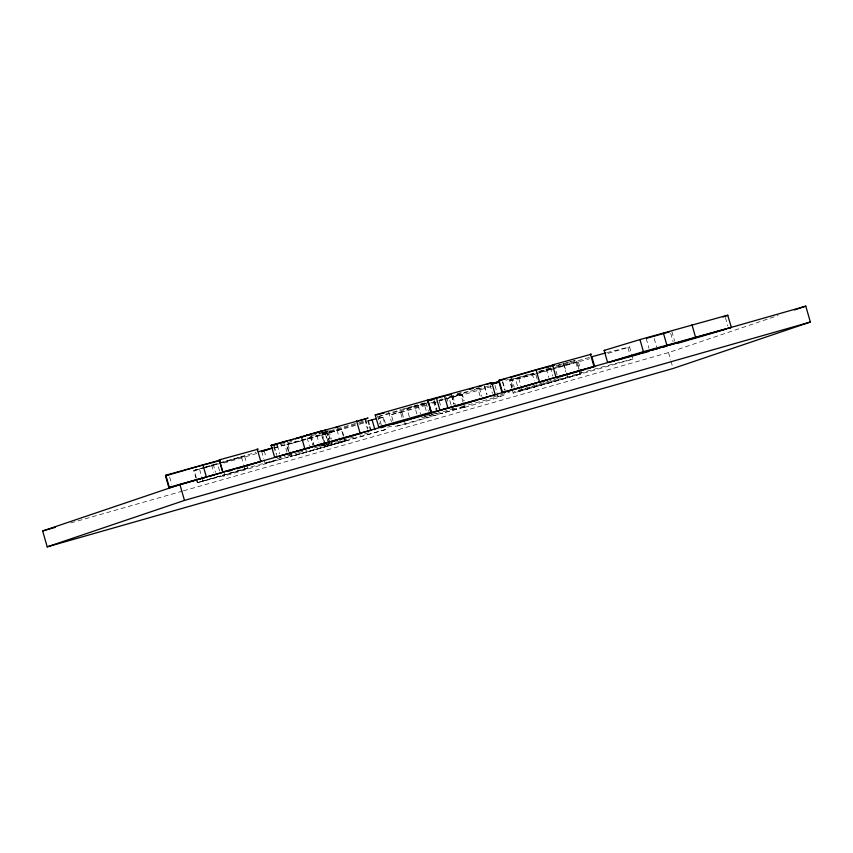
<?xml version="1.0" encoding="UTF-8"?>
<svg xmlns="http://www.w3.org/2000/svg" width="853" height="853" viewBox="0 0 853 853"><rect width="100%" height="100%" fill="white"/><g stroke="black" fill="none" stroke-linecap="round" stroke-linejoin="round"><path stroke-width="0.64" stroke-dasharray="4.26 3.2" d="M558.118 378.391L514.114 391.666M578.984 369.296L576.98 361.853L552.84 368.336M512.141 389.469L513.186 393.094L580.371 374.126L579.4 370.309M224.147 473.052L224.84 475.462L223.699 476.219L288.367 456.973L287.322 453.338M512.728 386.825L510.648 379.574L511.8 378.828L514.22 387.283M366.598 419.921L365.116 420.721L367.536 429.187M379.095 418.546L383.583 417.064L385.321 423.109M331.188 443.165L332.393 442.568L331.188 442.718M381.28 424.943L378.86 416.477L384.298 414.611M401.987 417.426L400.601 412.585L401.848 412.01L403.586 418.055M403.927 419.26L405.314 424.09L404.066 424.677L442.728 413.161L440.969 413.46L440.276 411.05M279.72 457.89L280.776 457.411L279.869 457.56M463.168 402.573L461.089 395.323L462.507 394.726L464.245 400.771M463.52 403.778L464.554 407.403L465.973 406.817L440.969 413.46M608.029 353.387L629.557 346.936L631.284 352.971M631.636 354.187L633.022 359.017L631.369 359.635L513.186 393.094M464.554 407.403L498.461 397.583L504.187 394.939L459.021 407.531M354.059 437.024L324.609 445.522L321.144 433.441L325.217 432.034L327.648 440.489M324.609 445.522L327.659 444.466M183.438 490.838L668.528 352.588L778.085 315.514M204.891 467.145L256.071 452.41M288.261 450.81L286.533 444.765L302.527 440.223M344.185 437.482L345.262 441.182L289.999 456.856L387.049 429.155L290.223 456.44L289.188 452.815M288.836 451.6L286.757 444.349L358.409 423.685M436.704 402.008L430.744 403.842M203.771 467.497L193.759 470.547L195.838 477.797M223.539 462.166L244.555 456.024L246.634 463.275M227.005 474.257L248.02 468.116L246.975 464.49M385.428 414.27L401.305 409.547M324.033 441.587L321.954 434.337L337.02 429.976L341.285 429.048L343.364 436.299M324.375 442.803L325.419 446.428L344.751 441.129L343.716 437.504M392.956 420.625L391.218 414.579L426.137 404.29M196.19 479.013L197.224 482.638L258.299 464.842M474.268 389.512L477.904 388.446L480.335 396.901M264.078 459.788L265.112 463.424L276.287 459.959L259.536 464.501M468.148 391.303L447.217 397.413M256.785 453.476L221.503 463.755M538.552 371.46L550.921 367.835M426.212 405.196L400.601 412.585M491.349 386.558L461.089 395.323M402.456 409.205L412.084 406.401M409.323 416.84L406.892 408.374L424.048 403.362L426.468 411.828M359.166 422.448L363.922 421.073M510.648 379.574L532.261 373.294M551.571 368.709L536.388 373.134M298.646 452.548L306.995 450.107M368.581 432.812L360.19 435.254M580.445 373.934L522.153 390.354L518.805 390.578L604.542 366.289L633.022 359.017M291.577 441.502L276.191 445.927M355.498 423.514L321.144 433.441M439.796 399.567L442.27 398.852M555.868 365.948L575.317 360.329L577.748 368.795M273.952 448.038L284.902 444.882L286.981 452.133M359.369 424.293L366.641 422.182M517.419 385.748L515.329 378.497L518.688 378.263L535.119 373.497M536.58 373.753L589.519 358.761M287.813 455.673L297.452 452.89M454.393 408.416L437.077 413.449A104.855 0.917 -16 0 1 419.559 418.386M355.594 425.38L301.973 440.649M277.321 458.69L285.478 456.344M193.759 470.547L201.265 468.393M206.266 466.964L217.515 463.744L219.616 470.92M589.327 357.482L556.113 366.939M205.605 467.295L244.555 456.024M343.876 436.352L341.754 429.027L303.743 439.881M197.224 482.638L220.98 475.825M248.02 468.116L197.693 482.617L196.659 478.991M505.925 380.235L508.377 379.542M451.002 404.589L448.923 397.338L490.965 385.417M550.995 368.389L538.371 371.972M196.307 477.787L194.228 470.525L204.336 467.647M359.646 423.333L367.11 421.222M194.228 470.525L202.033 468.628M203.259 468.276L219.178 463.744M493.471 396.858L509.39 392.327M451.344 405.804L452.389 409.429L455.705 408.48M197.693 482.617L224.84 475.462M70.81 522.932L182.158 491.2M515.329 378.497L537.123 372.324M430.722 402.989L437.461 401.081M511.8 388.254L509.721 381.003L537.603 373.134M538.872 372.772L576.905 362.045M341.797 429.102L286.757 444.349M341.285 429.048L321.954 434.337M428.984 415.475L434.987 413.801M344.751 441.129L325.419 446.428M535.321 374.104L509.721 381.003M300.853 440.969L286.533 444.765M558.182 365.084L565.528 363.047M566.755 362.706L575.317 360.329M425.519 403.394L406.892 408.374M438.73 400.739L461.974 394.459L463.701 400.494M273.888 447.932L284.902 444.882M424.453 416.733L427.854 415.795M265.112 463.424L288.367 456.973M457.176 393.659L461.889 392.369M606.888 352.609L629.557 346.936M424.741 402.893L414.494 405.708L417.266 415.379M439.892 400.718L443.485 399.737M387.603 427.225L393.862 425.54M444.68 399.417L462.507 394.726M311.963 435.574L325.217 432.034M314.224 447.985L326.272 444.765M290.223 456.44L345.262 441.182M391.218 414.579L401.848 412.01M318.798 433.335L322.626 432.364M323.905 432.044L327.723 431.085L330.154 439.54M432.993 414.004L436.512 413.119M319.715 446.066L324.812 444.776M326.091 444.456L329.919 443.485M378.86 416.477L390.397 413.449A104.855 0.917 -16 0 0 426.116 403.48M378.22 418.258L383.583 417.064M448.923 397.338L461.974 394.459M452.389 409.429L465.439 406.54L394.694 426.671L405.314 424.09M476.39 388.488L478.693 387.944M511.8 378.828L509.604 379.19L512.024 387.657M725.402 317.54L727.833 326.006M671.823 331.401L674.595 341.072M670.671 333.214L673.102 341.669M668.528 352.588L670.639 359.923M670.991 361.15L672.74 367.27M654.219 338.534L656.639 347M646.201 338.566L648.973 348.237M627.904 347.544L629.631 353.59M578.441 361.96L580.168 368.006M580.52 369.21L581.906 374.051M576.98 361.853L579.059 369.104M579.326 370.501L580.371 374.126M564.238 365.009L566.317 372.26M566.669 373.465L567.714 377.09M563.247 363.314L565.667 371.78M556.039 371.14L557.073 374.766M550.388 367.494L552.819 375.96M546.315 368.901L548.735 377.367M536.015 375.096L537.401 379.937M532.219 373.625L534.298 380.886M518.688 378.263L520.767 385.524M521.119 386.729L522.153 390.354M502.833 381.995L505.264 390.461M502.406 381.643L504.837 390.109M494.996 385.492L498.461 397.583M490.006 384.778L492.426 393.233M484.653 385.972L487.074 394.438M484.184 385.993L486.605 394.459M479.354 387.891L481.774 396.346M452.858 396.165L455.278 404.621M451.632 395.579L454.063 404.034M451.546 395.739L453.967 404.205M446.695 397.327L448.433 403.362M439.263 401.07L440.649 405.911M434.603 400.718L437.024 409.173M434.188 400.953L436.608 409.419M433.601 401.368L436.032 409.824M425.999 402.776L428.43 411.242M418.045 405.26L420.465 413.726M388.616 411.988L391.388 421.659M382.922 417.416L384.66 423.461M377.463 415.678L379.894 424.144M365.564 419.708L367.984 428.174M337.02 429.976L339.099 437.226M339.441 438.442L340.486 442.067M328.927 430.477L331.348 438.943M327.723 430.626L330.154 439.092M326.603 431.287L329.375 440.958M326.091 431.234L328.863 440.905M325.206 433.356L327.285 440.617M327.627 441.822L328.672 445.447M322.167 433.377L324.598 441.833M316.847 435.403L318.926 442.654M319.267 443.859L320.312 447.484M311.153 435.254L313.925 444.925M310.759 435.904L313.19 444.36M310.353 436.757L312.784 445.213M307.101 437.738L309.532 446.194M287.983 444.306L290.063 451.557M290.415 452.762L291.449 456.387M277.31 445.319L279.741 453.785M274.197 446.034L276.969 455.705M273.856 446.599L275.935 453.849M264.227 450.853L265.944 457.347M261.647 451.333L263.726 458.583M241.452 456.973L243.531 464.224M243.883 465.439L244.918 469.065M213.111 463.861L215.542 472.327M211.64 464.992L213.719 472.242M199.581 469.331L201.66 476.582M202.012 477.787L203.046 481.412M169.63 476.955L171.709 484.205"/><path stroke-width="1.28" d="M451.194 394.534L447.089 395.387M649.666 350.658L675.288 343.482M392.081 424.08L378.679 427.012L375.213 414.931L427.705 400.068L431.383 412.585L495.23 394.715L491.765 382.634L486.647 384.33M367.387 418.396L368.048 418.045L271.222 445.33L274.687 457.411L371.513 430.125L370.852 430.488L369.818 426.863M593.411 367.078L594.893 366.278L502.481 392.38L499.016 380.289L553.746 364.732L552.552 364.892L556.017 377.431M219.349 460.3L220.554 459.692L219.349 459.852L222.814 471.933L224.019 471.784L222.814 472.391L169.289 487.34L165.823 475.249L219.349 460.3L222.814 472.391M501.084 380.065L502.14 379.574L499.016 380.289M504.549 392.145L505.605 391.666L504.699 391.826M429.123 413.662L435.915 411.434M731.362 327.392L643.418 351.66L607.613 362.514L604.148 350.423L639.953 339.579L727.673 315.173L731.362 327.392L728.526 328.426M726.01 315.994L727.897 315.301M546.986 367.344L549.023 366.641M42.65 530.961L179.908 484.515L805.786 306.142L810.35 322.039L673.092 368.485L47.214 546.858L42.65 530.961L55.445 527.314M47.214 546.858L184.472 500.412L810.35 322.039M794.452 309.97L805.786 306.142M380.928 427.769L384.65 426.543M499.815 381.152L491.818 383.669M646.553 338.31L669.52 331.881M271.094 448.497L261.647 451.333L267.767 449.638M309.874 447.409L313.126 446.428M478.117 386.878L481.774 385.78M722.928 316.964L725.061 316.335M480.367 399.321L487.681 397.146M427.705 400.068L491.765 382.634M726.404 329.055L689.597 339.835M198.738 466.196L220.138 460.535M535.588 370.159L518.805 375.064M203.419 477.925L205.85 477.211M358.452 421.019L366.108 418.77M469.395 389.437L473.148 388.339M413.044 418.524L421.158 416.136M467.849 402.989L471.613 401.891M474.108 401.155L477.861 400.057M219.349 459.852L258.224 449.147M186.807 469.672L197.544 466.548M552.552 364.892L591.428 354.187M222.814 471.933L261.69 461.238L237.123 468.724M189.078 482.116L202.204 478.288M535.407 383.328L512.642 389.938M587.461 368.805L591.033 367.76M185.613 470.024L166.644 475.484M510.371 377.495L517.6 375.416M180.644 484.547L187.873 482.457M348.504 437.013L360.638 433.484M404.429 421.019L411.818 418.876M455.811 406.476L466.602 403.352M585.009 369.509L558.033 377.303M335.016 427.811L338.79 426.724M502.182 379.852L505.68 378.849M550.878 366.278L554.567 365.223M314.288 446.087L318.937 444.754M170.12 487.575L178.277 485.229M228.519 471.208L232.208 470.142M333.448 441.353L337.223 440.265M339.739 439.54L347.288 437.365M393.094 424.282L403.202 421.371M506.81 391.612L511.469 390.269M677.357 343.364L688.371 340.187M491.68 383.85L499.186 381.696M498.408 382.059L492.234 383.818M321.474 430.957L306.408 435.318L308.264 434.881M301.557 437.088L305.161 436.075M307.57 435.393L311.174 434.369M313.573 433.687L317.188 432.663M491.232 384.426L498.578 382.336M368.357 420.87L375.693 418.876M320.142 444.413L324.94 443.048M279.677 443.261L286.981 441.204M289.423 440.511L293.069 439.487M295.501 438.805L299.158 437.77M378.679 427.012L431.17 412.159M428.739 400.388L433.687 399.001M318.787 431.981L325.75 430.019M295.309 438.73L308.093 435.137M641.381 353.526L648.76 351.468M321.091 444.392L323.415 443.741M296.215 451.536L310.279 447.58M278.473 443.592L270.987 445.746L276.233 444.456M258.47 451.738L272.821 447.868M279.656 443.08L286.747 441.118M662.77 347.182L666.417 346.179M626.433 357.663L640.155 353.878M281.938 455.491L294.935 451.898M434.753 398.714L445.938 395.696M437.152 411.093L442.483 409.621M422.331 415.816L429.379 413.876M429.251 400.59L434.049 399.279M605.726 352.929L591.875 356.746L594.648 366.417M616.165 360.446L625.142 358.015M536.793 369.839L548.842 366.609M653.142 349.794L657.93 348.514M539.053 382.251L547.487 379.99M210.67 475.921L214.284 474.95M443.635 409.312L450.555 407.478M271.222 445.33L278.473 443.4M610.748 361.875L614.885 360.798M165.823 475.249L168.937 474.535L165.482 475.825L168.947 487.905L172.402 486.626L169.289 487.34M451.6 407.222L453.7 406.71M379.5 414.068L384.255 412.991M326.017 442.814L329.215 442.11M375.213 414.931L378.316 414.334M604.148 350.423L604.788 350.38M691.986 324.833L695.451 336.924M663.41 333.096L666.875 345.188M639.953 339.579L643.418 351.66M590.383 353.974L593.848 366.054M535.972 369.52L539.437 381.6M498.685 380.864L502.15 392.945M444.37 395.675L447.836 407.766M436.405 397.978L439.871 410.069M427.918 400.494L431.383 412.585M427.843 401.944L428.537 404.365M429.581 407.99L430.968 412.82M372.079 419.815L374.862 429.486M368.08 420.817L369.125 424.442M356.543 420.796L360.009 432.876M301.301 436.373L304.777 448.465M257.19 448.934L260.655 461.015M202.779 464.48L206.245 476.571M179.908 484.515L184.472 500.412"/></g></svg>
